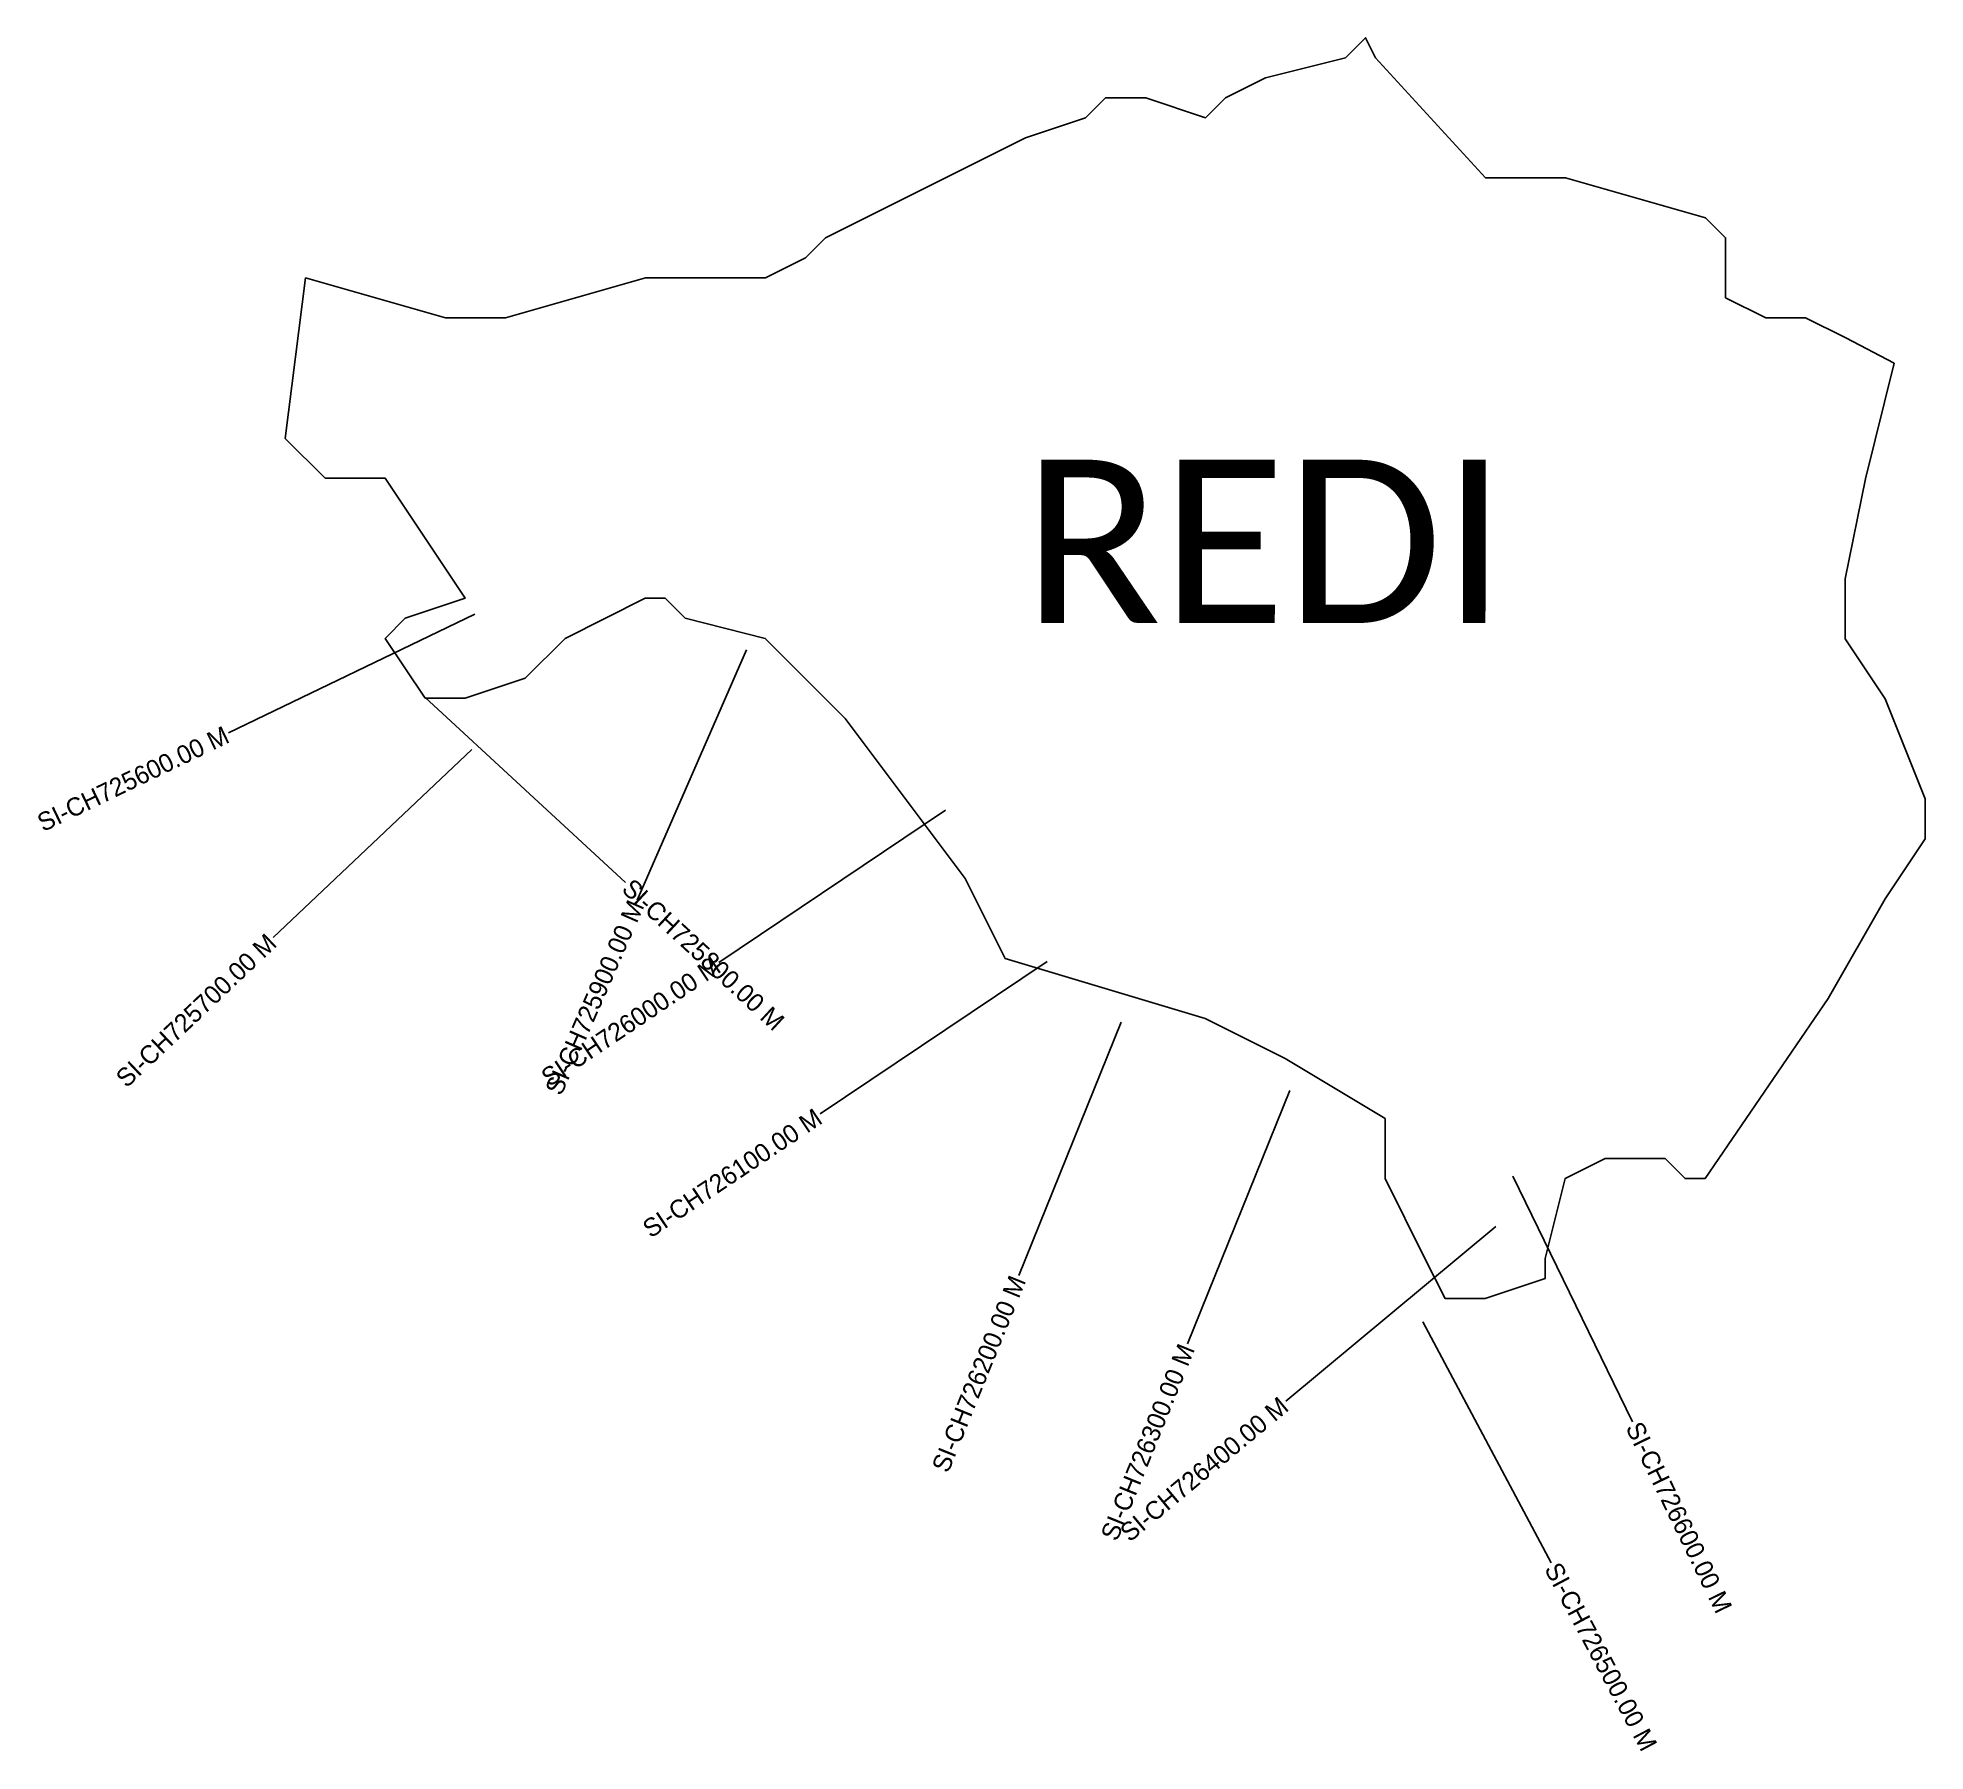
# Model space of a CAD drawing. Header units: metres. Extents: x 355856 to 356892, y 1740291 to 1741232.
import ezdxf
from ezdxf.enums import TextEntityAlignment as Align

# ---------------------------------------------------------------- set-up
doc = ezdxf.new("R2010")
doc.units = ezdxf.units.M
for name, color, linetype in [('CS', 134, 'Continuous'), ('CSMark', 6, 'Continuous'), ('VILLAGE BOUNDRY', 10, 'Continuous'), ('VILLAGE NAME', 250, 'Continuous')]:
    doc.layers.add(name, color=color, linetype=linetype)

msp = doc.modelspace()

# ---------------------------------------------------------------- linework, layer by layer
at = {"layer": 'CS'}
for p, q in [((356096.3, 1740915.2), (355961.2, 1740850.2)), ((356245.5, 1740895.7), (356185.4, 1740758.2)), ((356068.9, 1740869.7), (356179, 1740767.9)), ((356094.6, 1740840.9), (355985.6, 1740737.8)), ((356354.7, 1740807.6), (356230.2, 1740724)), ((356410.5, 1740724.6), (356285.9, 1740641)), ((356451, 1740691.3), (356394.8, 1740552.2)), ((356543.7, 1740653.8), (356487.5, 1740514.7)), ((356666.1, 1740606.7), (356731.7, 1740471.8)), ((356656.7, 1740579.1), (356541.4, 1740483.2)), ((356616.6, 1740526.8), (356687, 1740394.4))]:
    msp.add_line(p, q, dxfattribs=at)
at = {"layer": 'VILLAGE BOUNDRY'}
msp.add_lwpolyline([(356870.4, 1740759), (356892.4, 1740792), (356892.4, 1740813.9), (356870.4, 1740868.8), (356848.5, 1740901.8), (356848.5, 1740934.7), (356859.5, 1740989.6), (356875.4, 1741053), (356848.7, 1741067), (356826.7, 1741078), (356804.8, 1741078), (356782.8, 1741089), (356782.8, 1741121.9), (356771.8, 1741132.9), (356695, 1741154.8), (356651.1, 1741154.8), (356590.7, 1741220.7), (356585.2, 1741231.7), (356574.2, 1741220.7), (356530.3, 1741209.7), (356508.3, 1741198.8), (356497.4, 1741187.8), (356464.5, 1741198.8), (356442.5, 1741198.8), (356431.5, 1741187.8), (356398.6, 1741176.8), (356376.6, 1741165.8), (356288.8, 1741121.9), (356277.8, 1741110.9), (356255.9, 1741099.9), (356190, 1741099.9), (356113.1, 1741078), (356080.2, 1741078), (356003.4, 1741099.9), (355992.3, 1741011.7), (356014.2, 1740989.9), (356047.1, 1740989.9), (356091, 1740924), (356058.1, 1740913), (356047.1, 1740902), (356069.1, 1740869.1), (356091, 1740869.1), (356124, 1740880.1), (356145.9, 1740902), (356189.8, 1740924), (356200.8, 1740924), (356211.8, 1740913), (356255.7, 1740902), (356266.6, 1740891), (356299.6, 1740858), (356365.4, 1740770.2), (356387.3, 1740726.3), (356497.1, 1740693.3), (356541, 1740671.3), (356595.9, 1740638.4), (356595.9, 1740605.5), (356617.8, 1740561.5), (356628.8, 1740539.6), (356650.8, 1740539.6), (356683.7, 1740550.5), (356683.7, 1740561.5), (356694.7, 1740605.4), (356716.7, 1740616.4), (356749.6, 1740616.4), (356760.6, 1740605.4), (356771.5, 1740605.4), (356839, 1740704.2)], close=True, dxfattribs=at)

# ---------------------------------------------------------------- texts
at = {"layer": 'CSMark'}
for s, rotation, p in [('SI-CH725600.00 M', 25.6911, (355960.3, 1740849.7)), ('SI-CH725900.00 M', 66.3796, (356185, 1740757.3)), ('SI-CH725700.00 M', 43.4083, (355984.9, 1740737.1)), ('SI-CH726000.00 M', 33.8806, (356229.4, 1740723.5)), ('SI-CH726100.00 M', 33.8806, (356285.1, 1740640.4)), ('SI-CH726200.00 M', 67.9685, (356394.4, 1740551.3)), ('SI-CH726300.00 M', 67.9685, (356487.1, 1740513.8)), ('SI-CH726400.00 M', 39.7312, (356540.6, 1740482.5))]:
    msp.add_text(s, height=10, rotation=rotation, dxfattribs=at).set_placement(p, align=Align.MIDDLE_RIGHT)
for s, rotation, p in [('SI-CH725800.00 M', 317.2464, (356179.7, 1740767.2)), ('SI-CH726600.00 M', 295.9496, (356732.2, 1740470.9)), ('SI-CH726500.00 M', 297.9995, (356687.5, 1740393.5))]:
    msp.add_text(s, height=10, rotation=rotation, dxfattribs=at).set_placement(p, align=Align.MIDDLE_LEFT)
at = {"layer": 'VILLAGE NAME', "insert": (356397.3, 1741000.1), "char_height": 89.606, "attachment_point": 1, "rotation": 359.9793}
msp.add_mtext_dynamic_manual_height_columns('{\\fCalibri|b0|i0|c0|p34;REDI}', width=884.215, gutter_width=448, heights=[0], dxfattribs=at)

doc.saveas('drawing.dxf')
